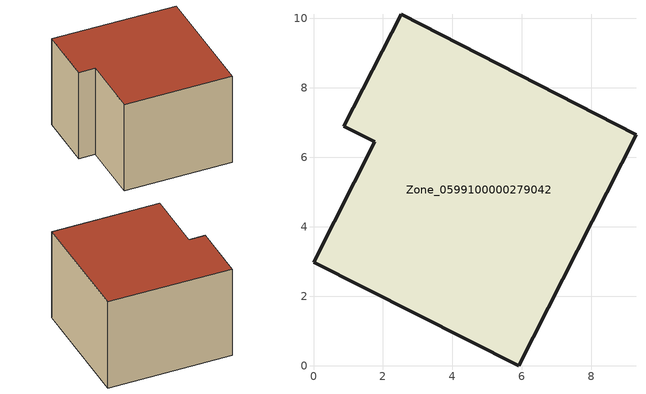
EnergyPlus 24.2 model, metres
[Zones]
Zone_0599100000279042
 floor ground (C_G): 2.52,10.11 9.28,6.65 5.9,0 0,2.97 1.76,6.44 0.87,6.89 z0
 wall outside (C_F): 5.9,0 9.28,6.65 2.52,10.11 0.87,6.89 1.76,6.44 0,2.97 5.9,0 z0:5.84
 roof outside (C_R): 9.28,6.65 2.52,10.11 0.87,6.89 1.76,6.44 0,2.97 5.9,0 z5.84
[BUILDING]
Pand.0599100000279042: North Axis=0; Terrain=City; Loads Convergence Tolerance Value=0.04; Temperature Convergence Tolerance Value=0.4; Solar Distribution=FullExterior; Maximum Number of Warmup Days=25; Minimum Number of Warmup Days=1
[Site:Location]
Rotterdam.The.Hague.AP_ZH_NLD Design_Conditions: Latitude=51.96; Longitude=4.45; Time Zone=1; Elevation=-4.5
[SITE:GROUNDTEMPERATURE:BUILDINGSURFACE]
18, 18, 18, 18, 18, 18, 18, 18, 18, 18, 18, 18
[MATERIAL] Thermal Absorptance=0.9; Solar Absorptance=0.7; Visible Absorptance=0.7
Name | Roughness | Thickness | Conductivity | Density | Specific Heat
G.TC.1992-2005 | MediumSmooth | 0.15 | 0.06 | 540 | 1210
F.TC.1992-2005 | Rough | 0.3 | 0.12 | 1920 | 840
R.TC.1992-2005 | MediumRough | 0.2 | 0.08 | 1500 | 1000
[CONSTRUCTION]
C_G: G.TC.1992-2005
C_F: F.TC.1992-2005
C_R: R.TC.1992-2005
[ZONE]
Zone_0599100000279042: Type=1; Multiplier=1; Ceiling Height=Autocalculate; Volume=Autocalculate; Floor Area=autocalculate; Part of Total Floor Area=Yes
[ZONEINFILTRATION:DESIGNFLOWRATE]
Infil_Zone_0599100000279042: Zone or ZoneList or Space or SpaceList=Zone_0599100000279042; Schedule=AlwaysOn; Design Flow Rate Calculation Method=Flow/Area; Flow Rate per Floor Area=0.0015; Constant Term Coefficient=1; Temperature Term Coefficient=0; Velocity Term Coefficient=0; Velocity Squared Term Coefficient=0
[HVACTEMPLATE:ZONE:IDEALLOADSAIRSYSTEM]
Zone_0599100000279042: Maximum Heating Supply Air Temperature=50; Minimum Cooling Supply Air Temperature=13; Maximum Heating Supply Air Humidity Ratio=0.0156; Minimum Cooling Supply Air Humidity Ratio=0.0077; Heating Limit=NoLimit; Cooling Limit=NoLimit; Dehumidification Control Type=ConstantSensibleHeatRatio; Cooling Sensible Heat Ratio=0.7; Dehumidification Setpoint=60; Humidification Control Type=None; Humidification Setpoint=30; Outdoor Air Method=None; Outdoor Air Flow Rate per Person=0.00944; Outdoor Air Flow Rate per Zone Floor Area=0; Outdoor Air Flow Rate per Zone=0; Demand Controlled Ventilation Type=None; Outdoor Air Economizer Type=NoEconomizer; Heat Recovery Type=None; Sensible Heat Recovery Effectiveness=0.7; Latent Heat Recovery Effectiveness=0.65
[ZONECONTROL:THERMOSTAT]
ThermostatControl_Zone_0599100000279042: Zone or ZoneList=Zone_0599100000279042; Control Type Schedule=DualSetpointControlType; Control 1=Thermostat_Zone_0599100000279042; Temperature Difference Between Cutout And Setpoint=0
[THERMOSTATSETPOINT:DUALSETPOINT]
Thermostat_Zone_0599100000279042: Heating Setpoint Temperature Schedule=HeatingSetpoint_Zone_0599100000279042; Cooling Setpoint Temperature Schedule=CoolingSetpoint_Zone_0599100000279042
[SCHEDULE:COMPACT]
HeatingSetpoint_Zone_0599100000279042: Through: 12/31, For: AllDays, Until: 24:00, 21
CoolingSetpoint_Zone_0599100000279042: Through: 12/31, For: AllDays, Until: 24:00, 24
DualSetpointControlType: Through: 12/31, For: AllDays, Until: 24:00, 4
AlwaysOn: Through: 12/31, For: AllDays, Until: 24:00, 1
